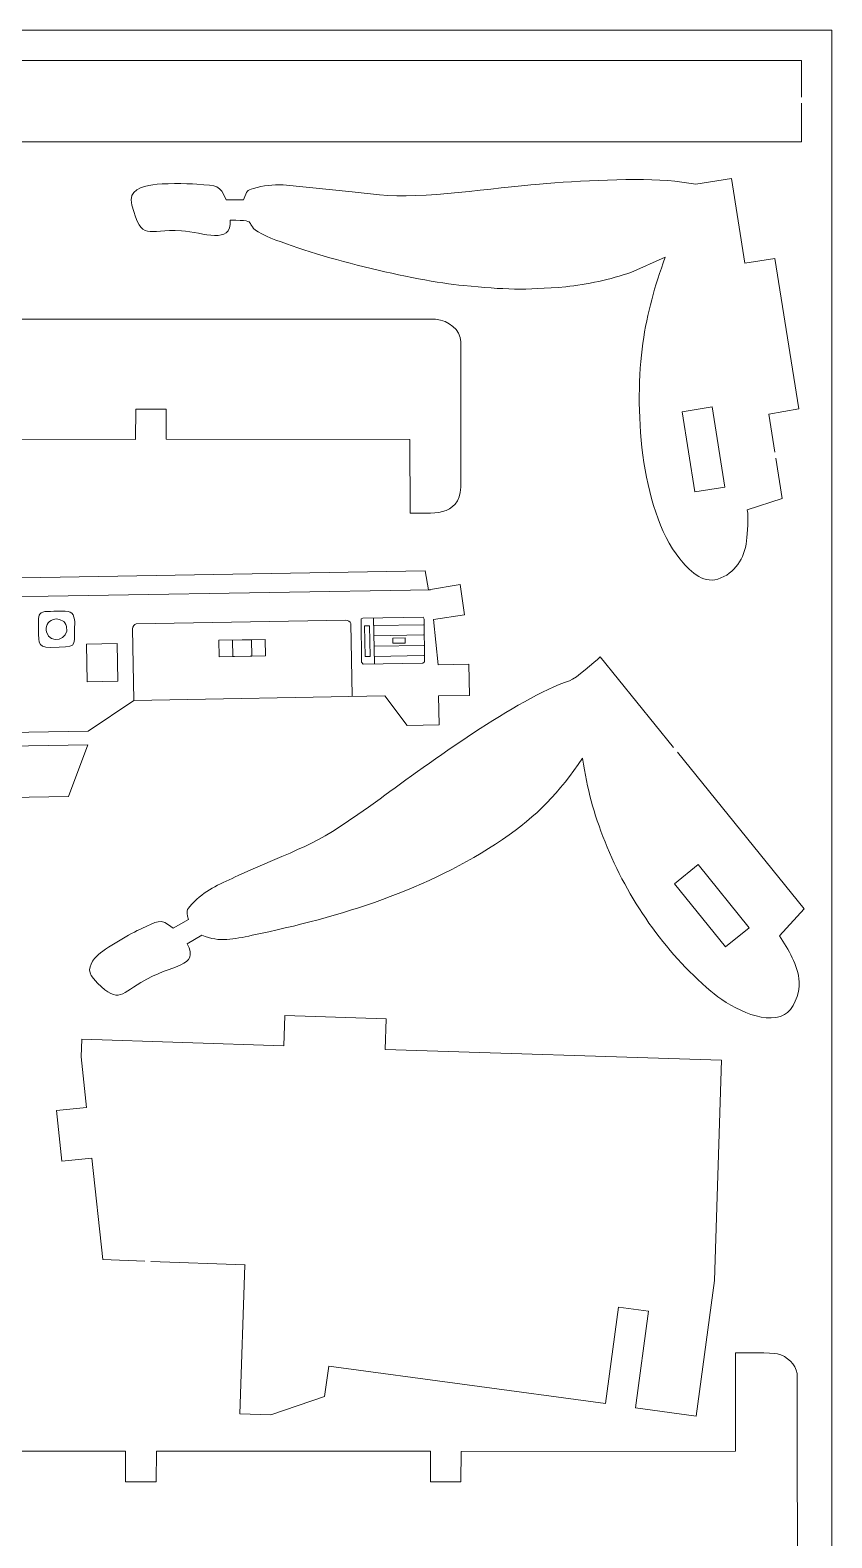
# Model space of a CAD drawing. Header units: centimetres. Extents: x -90 to 56, y -28 to 1.
# Drawn here: x -14.41 to -6.52, y -13.4 to 1.44 of the extents above; entities that cross this region are included whole.
import ezdxf

# ---------------------------------------------------------------- set-up
doc = ezdxf.new("R2010")
doc.units = ezdxf.units.CM
doc.header["$MEASUREMENT"] = 0
doc.layers.add('Camada 1', color=7, linetype='Continuous')

msp = doc.modelspace()

# ---------------------------------------------------------------- linework, layer by layer
at = {"layer": 'Camada 1', "color": 1, "lineweight": 0}
msp.add_lwpolyline([(-27.52102, -28.26382), (-6.52102, -28.26382), (-6.52102, 1.43618), (-27.52102, 1.43618), (-27.52102, -28.26382)], close=True, dxfattribs=at)
at = {"layer": 'Camada 1', "color": 3, "lineweight": 9}
for points, knots in [([(-6.82079, 0.77589), (-6.82079, 0.77589), (-6.82079, 1.13621), (-6.82079, 1.13621), (-6.82079, 1.13621), (-6.82079, 1.13621), (-14.62125, 1.13621), (-14.62125, 1.13621), (-14.62125, 1.13621), (-14.62125, 1.13621), (-14.62125, 0.33615), (-14.62125, 0.33615), (-14.62125, 0.33615), (-14.62125, 0.33615), (-6.82079, 0.33615), (-6.82079, 0.33615), (-6.82079, 0.33615), (-6.82079, 0.33615), (-6.82079, 0.71707), (-6.82079, 0.71707)], [0, 0, 0, 0, 0.16666667, 0.16666667, 0.16666667, 0.16666667, 0.33333333, 0.33333333, 0.33333333, 0.33333333, 0.5, 0.5, 0.5, 0.5, 0.66666667, 0.66666667, 0.66666667, 0.66666667, 1, 1, 1, 1]), ([(-7.08212, -2.71852), (-7.08212, -2.71852), (-7.14177, -2.34192), (-7.14177, -2.34192), (-7.14177, -2.34192), (-7.14177, -2.34192), (-6.8459, -2.29208), (-6.8459, -2.29208), (-6.8459, -2.29208), (-6.8459, -2.29208), (-7.08057, -0.81046), (-7.08057, -0.81046), (-7.08057, -0.81046), (-7.08057, -0.81046), (-7.37689, -0.85739), (-7.37689, -0.85739), (-7.37689, -0.85739), (-7.37689, -0.85739), (-7.50895, -0.02362), (-7.50895, -0.02362), (-7.50895, -0.02362), (-7.50895, -0.02362), (-7.86047, -0.07929), (-7.86047, -0.07929), (-7.86047, -0.07929), (-7.86047, -0.07929), (-8.06477, -0.04911), (-8.06477, -0.04911), (-8.06477, -0.04911), (-8.43251, -0.01491), (-9.02086, -0.04656), (-9.39725, -0.07849), (-9.39725, -0.07849), (-9.84477, -0.11645), (-10.5567, -0.22855), (-10.97068, -0.18475), (-10.97068, -0.18475), (-10.97068, -0.18475), (-11.24028, -0.15598), (-11.24028, -0.15598), (-11.24028, -0.15598), (-11.24028, -0.15598), (-11.92154, -0.08521), (-11.92154, -0.08521), (-11.92154, -0.08521), (-12.02116, -0.08446), (-12.11771, -0.09169), (-12.21344, -0.1225), (-12.21344, -0.1225), (-12.28321, -0.14495), (-12.26775, -0.13412), (-12.31201, -0.23341), (-12.31201, -0.23341), (-12.31201, -0.23341), (-12.48175, -0.23349), (-12.48175, -0.23349), (-12.48175, -0.23349), (-12.54827, -0.08589), (-12.55926, -0.09567), (-12.77113, -0.07981), (-12.77113, -0.07981), (-12.86904, -0.07248), (-13.10929, -0.07082), (-13.20204, -0.08551), (-13.20204, -0.08551), (-13.30613, -0.10199), (-13.44967, -0.13484), (-13.40868, -0.285), (-13.40868, -0.285), (-13.30699, -0.65757), (-13.26493, -0.51579), (-12.92184, -0.53846), (-12.92184, -0.53846), (-12.70126, -0.55303), (-12.42944, -0.68106), (-12.44082, -0.43548), (-12.44082, -0.43548), (-12.11187, -0.43268), (-12.36026, -0.47048), (-12.08568, -0.59067), (-12.08568, -0.59067), (-11.61821, -0.7953), (-10.63438, -1.03067), (-10.14422, -1.0783), (-10.14422, -1.0783), (-9.73946, -1.11655), (-9.55166, -1.12516), (-9.13895, -1.08883), (-9.13895, -1.08883), (-8.93221, -1.06772), (-8.69608, -1.01709), (-8.5, -0.9489), (-8.5, -0.9489), (-8.5, -0.9489), (-8.1603, -0.7998), (-8.1603, -0.7998), (-8.1603, -0.7998), (-8.26436, -1.08715), (-8.33825, -1.34234), (-8.38085, -1.64475), (-8.38085, -1.64475), (-8.46658, -2.25323), (-8.41414, -3.26518), (-8.01789, -3.76718), (-8.01789, -3.76718), (-7.93478, -3.87247), (-7.7932, -4.01506), (-7.64377, -3.96702), (-7.64377, -3.96702), (-7.47198, -3.91178), (-7.38265, -3.76412), (-7.36075, -3.59163), (-7.36075, -3.59163), (-7.35018, -3.50844), (-7.34035, -3.36321), (-7.35295, -3.28366), (-7.35295, -3.28366), (-7.35295, -3.28366), (-7.01017, -3.17279), (-7.01017, -3.17279), (-7.01017, -3.17279), (-7.01017, -3.17279), (-7.07292, -2.77662), (-7.07292, -2.77662)], [0, 0, 0, 0, 0.03125, 0.03125, 0.03125, 0.03125, 0.0625, 0.0625, 0.0625, 0.0625, 0.09375, 0.09375, 0.09375, 0.09375, 0.125, 0.125, 0.125, 0.125, 0.15625, 0.15625, 0.15625, 0.15625, 0.1875, 0.1875, 0.1875, 0.1875, 0.21875, 0.21875, 0.21875, 0.21875, 0.25, 0.25, 0.25, 0.25, 0.28125, 0.28125, 0.28125, 0.28125, 0.3125, 0.3125, 0.3125, 0.3125, 0.34375, 0.34375, 0.34375, 0.34375, 0.375, 0.375, 0.375, 0.375, 0.40625, 0.40625, 0.40625, 0.40625, 0.4375, 0.4375, 0.4375, 0.4375, 0.46875, 0.46875, 0.46875, 0.46875, 0.5, 0.5, 0.5, 0.5, 0.53125, 0.53125, 0.53125, 0.53125, 0.5625, 0.5625, 0.5625, 0.5625, 0.59375, 0.59375, 0.59375, 0.59375, 0.625, 0.625, 0.625, 0.625, 0.65625, 0.65625, 0.65625, 0.65625, 0.6875, 0.6875, 0.6875, 0.6875, 0.71875, 0.71875, 0.71875, 0.71875, 0.75, 0.75, 0.75, 0.75, 0.78125, 0.78125, 0.78125, 0.78125, 0.8125, 0.8125, 0.8125, 0.8125, 0.84375, 0.84375, 0.84375, 0.84375, 0.875, 0.875, 0.875, 0.875, 0.90625, 0.90625, 0.90625, 0.90625, 0.9375, 0.9375, 0.9375, 0.9375, 1, 1, 1, 1]), ([(-13.07093, -2.59064), (-13.07093, -2.59064), (-10.67373, -2.59357), (-10.67373, -2.59357), (-10.67373, -2.59357), (-10.67373, -2.59357), (-10.67079, -3.31714), (-10.67079, -3.31714), (-10.67079, -3.31714), (-10.47014, -3.31714), (-10.18738, -3.3614), (-10.17076, -3.06124), (-10.17076, -3.06124), (-10.17076, -3.06124), (-10.17076, -1.63176), (-10.17076, -1.63176), (-10.17076, -1.63176), (-10.17744, -1.50975), (-10.28927, -1.42304), (-10.42078, -1.4082), (-10.42078, -1.4082), (-10.42078, -1.4082), (-19.01833, -1.4082), (-19.01833, -1.4082), (-19.01833, -1.4082), (-19.16499, -1.41636), (-19.26111, -1.50829), (-19.27129, -1.65822), (-19.27129, -1.65822), (-19.27129, -1.65822), (-19.27129, -3.09655), (-19.27129, -3.09655), (-19.27129, -3.09655), (-19.25709, -3.2119), (-19.15102, -3.31714), (-19.02127, -3.31714), (-19.02127, -3.31714), (-19.02127, -3.31714), (-18.7742, -3.31714), (-18.7742, -3.31714), (-18.7742, -3.31714), (-18.7742, -3.31714), (-18.77126, -2.59357), (-18.77126, -2.59357), (-18.77126, -2.59357), (-18.77126, -2.59357), (-16.37406, -2.59357), (-16.37406, -2.59357), (-16.37406, -2.59357), (-16.37406, -2.59357), (-16.37112, -2.29355), (-16.37112, -2.29355), (-16.37112, -2.29355), (-16.37112, -2.29355), (-16.0711, -2.29355), (-16.0711, -2.29355), (-16.0711, -2.29355), (-16.0711, -2.29355), (-16.0711, -2.59064), (-16.0711, -2.59064), (-16.0711, -2.59064), (-16.0711, -2.59064), (-13.37389, -2.59357), (-13.37389, -2.59357), (-13.37389, -2.59357), (-13.37389, -2.59357), (-13.37095, -2.29355), (-13.37095, -2.29355), (-13.37095, -2.29355), (-13.37095, -2.29355), (-13.07093, -2.29355), (-13.07093, -2.29355), (-13.07093, -2.29355), (-13.07093, -2.29355), (-13.07093, -2.59064), (-13.07093, -2.59064)], [0, 0, 0, 0, 0.05, 0.05, 0.05, 0.05, 0.1, 0.1, 0.1, 0.1, 0.15, 0.15, 0.15, 0.15, 0.2, 0.2, 0.2, 0.2, 0.25, 0.25, 0.25, 0.25, 0.3, 0.3, 0.3, 0.3, 0.35, 0.35, 0.35, 0.35, 0.4, 0.4, 0.4, 0.4, 0.45, 0.45, 0.45, 0.45, 0.5, 0.5, 0.5, 0.5, 0.55, 0.55, 0.55, 0.55, 0.6, 0.6, 0.6, 0.6, 0.65, 0.65, 0.65, 0.65, 0.7, 0.7, 0.7, 0.7, 0.75, 0.75, 0.75, 0.75, 0.8, 0.8, 0.8, 0.8, 0.85, 0.85, 0.85, 0.85, 0.9, 0.9, 0.9, 0.9, 1, 1, 1, 1]), ([(-19.15795, -3.734), (-19.15795, -3.734), (-19.4954, -3.73989), (-19.4954, -3.73989), (-19.4954, -3.73989), (-19.4954, -3.73989), (-19.49011, -4.0428), (-19.49011, -4.0428), (-19.49011, -4.0428), (-19.49011, -4.0428), (-19.95771, -4.05096), (-19.95771, -4.05096), (-19.95771, -4.05096), (-19.95771, -4.05096), (-19.9781, -4.23077), (-19.9781, -4.23077), (-19.9781, -4.23077), (-19.9781, -4.23077), (-20.2788, -4.19483), (-20.2788, -4.19483), (-20.2788, -4.19483), (-20.2788, -4.19483), (-20.31473, -4.49553), (-20.31473, -4.49553), (-20.31473, -4.49553), (-20.31473, -4.49553), (-20.0111, -4.53141), (-20.0111, -4.53141), (-20.0111, -4.53141), (-20.0111, -4.53141), (-20.03565, -4.97899), (-20.03565, -4.97899), (-20.03565, -4.97899), (-20.03565, -4.97899), (-20.3415, -4.98433), (-20.3415, -4.98433), (-20.3415, -4.98433), (-20.3415, -4.98433), (-20.33616, -5.29018), (-20.33616, -5.29018), (-20.33616, -5.29018), (-20.33616, -5.29018), (-20.03031, -5.28485), (-20.03031, -5.28485), (-20.03031, -5.28485), (-20.03031, -5.28485), (-20.02533, -5.57011), (-20.02533, -5.57011), (-20.02533, -5.57011), (-20.02533, -5.57011), (-19.50479, -5.56103), (-19.50479, -5.56103), (-19.50479, -5.56103), (-19.50479, -5.56103), (-19.28621, -5.27479), (-19.28621, -5.27479), (-19.28621, -5.27479), (-19.28621, -5.27479), (-16.9776, -5.2345), (-16.9776, -5.2345), (-16.9776, -5.2345), (-16.9776, -5.2345), (-16.57271, -5.50985), (-16.57271, -5.50985), (-16.57271, -5.50985), (-16.57271, -5.50985), (-13.84062, -5.46216), (-13.84062, -5.46216), (-13.84062, -5.46216), (-13.84062, -5.46216), (-13.38992, -5.16011), (-13.38992, -5.16011), (-13.38992, -5.16011), (-13.38992, -5.16011), (-10.91961, -5.11405), (-10.91961, -5.11405), (-10.91961, -5.11405), (-10.91961, -5.11405), (-10.69974, -5.40733), (-10.69974, -5.40733), (-10.69974, -5.40733), (-10.69974, -5.40733), (-10.38506, -5.40184), (-10.38506, -5.40184), (-10.38506, -5.40184), (-10.38506, -5.40184), (-10.39004, -5.11657), (-10.39004, -5.11657), (-10.39004, -5.11657), (-10.39004, -5.11657), (-10.08713, -5.11129), (-10.08713, -5.11129), (-10.08713, -5.11129), (-10.08713, -5.11129), (-10.09247, -4.80543), (-10.09247, -4.80543), (-10.09247, -4.80543), (-10.09247, -4.80543), (-10.39538, -4.81072), (-10.39538, -4.81072), (-10.39538, -4.81072), (-10.39538, -4.81072), (-10.44142, -4.36437), (-10.44142, -4.36437), (-10.44142, -4.36437), (-10.44142, -4.36437), (-10.13627, -4.31786), (-10.13627, -4.31786), (-10.13627, -4.31786), (-10.13627, -4.31786), (-10.17975, -4.01855), (-10.17975, -4.01855), (-10.17975, -4.01855), (-10.17975, -4.01855), (-10.4906, -4.07399), (-10.4906, -4.07399), (-10.4906, -4.07399), (-10.4906, -4.07399), (-10.52331, -3.88629), (-10.52331, -3.88629), (-10.52331, -3.88629), (-10.52331, -3.88629), (-16.01102, -3.98207), (-16.01102, -3.98207), (-16.01102, -3.98207), (-16.01102, -3.98207), (-16.01775, -3.59681), (-16.01775, -3.59681), (-16.01775, -3.59681), (-16.01775, -3.59681), (-15.7119, -3.59148), (-15.7119, -3.59148), (-15.7119, -3.59148), (-15.7119, -3.59148), (-15.71523, -3.40032), (-15.71523, -3.40032), (-15.71523, -3.40032), (-15.71523, -3.40032), (-16.02109, -3.40566), (-16.02109, -3.40566), (-16.02109, -3.40566), (-16.02109, -3.40566), (-16.02442, -3.2145), (-16.02442, -3.2145), (-16.02442, -3.2145), (-16.02442, -3.2145), (-18.14775, -3.25156), (-18.14775, -3.25156), (-18.14775, -3.25156), (-18.14775, -3.25156), (-18.14441, -3.44272), (-18.14441, -3.44272), (-18.14441, -3.44272), (-18.14441, -3.44272), (-18.44733, -3.44801), (-18.44733, -3.44801), (-18.44733, -3.44801), (-18.44733, -3.44801), (-18.44399, -3.63916), (-18.44399, -3.63916), (-18.44399, -3.63916), (-18.44399, -3.63916), (-18.14108, -3.63388), (-18.14108, -3.63388), (-18.14108, -3.63388), (-18.14108, -3.63388), (-18.13435, -4.01914), (-18.13435, -4.01914), (-18.13435, -4.01914), (-18.13435, -4.01914), (-18.88134, -4.03218), (-18.88134, -4.03218), (-18.88134, -4.03218), (-18.88134, -4.03218), (-18.88663, -3.72927), (-18.88663, -3.72927), (-18.88663, -3.72927), (-18.88663, -3.72927), (-19.09913, -3.73297), (-19.09913, -3.73297)], [0, 0, 0, 0, 0.02173913, 0.02173913, 0.02173913, 0.02173913, 0.04347826, 0.04347826, 0.04347826, 0.04347826, 0.06521739, 0.06521739, 0.06521739, 0.06521739, 0.08695652, 0.08695652, 0.08695652, 0.08695652, 0.10869565, 0.10869565, 0.10869565, 0.10869565, 0.13043478, 0.13043478, 0.13043478, 0.13043478, 0.15217391, 0.15217391, 0.15217391, 0.15217391, 0.17391304, 0.17391304, 0.17391304, 0.17391304, 0.19565217, 0.19565217, 0.19565217, 0.19565217, 0.2173913, 0.2173913, 0.2173913, 0.2173913, 0.23913043, 0.23913043, 0.23913043, 0.23913043, 0.26086957, 0.26086957, 0.26086957, 0.26086957, 0.2826087, 0.2826087, 0.2826087, 0.2826087, 0.30434783, 0.30434783, 0.30434783, 0.30434783, 0.32608696, 0.32608696, 0.32608696, 0.32608696, 0.34782609, 0.34782609, 0.34782609, 0.34782609, 0.36956522, 0.36956522, 0.36956522, 0.36956522, 0.39130435, 0.39130435, 0.39130435, 0.39130435, 0.41304348, 0.41304348, 0.41304348, 0.41304348, 0.43478261, 0.43478261, 0.43478261, 0.43478261, 0.45652174, 0.45652174, 0.45652174, 0.45652174, 0.47826087, 0.47826087, 0.47826087, 0.47826087, 0.5, 0.5, 0.5, 0.5, 0.52173913, 0.52173913, 0.52173913, 0.52173913, 0.54347826, 0.54347826, 0.54347826, 0.54347826, 0.56521739, 0.56521739, 0.56521739, 0.56521739, 0.58695652, 0.58695652, 0.58695652, 0.58695652, 0.60869565, 0.60869565, 0.60869565, 0.60869565, 0.63043478, 0.63043478, 0.63043478, 0.63043478, 0.65217391, 0.65217391, 0.65217391, 0.65217391, 0.67391304, 0.67391304, 0.67391304, 0.67391304, 0.69565217, 0.69565217, 0.69565217, 0.69565217, 0.7173913, 0.7173913, 0.7173913, 0.7173913, 0.73913043, 0.73913043, 0.73913043, 0.73913043, 0.76086957, 0.76086957, 0.76086957, 0.76086957, 0.7826087, 0.7826087, 0.7826087, 0.7826087, 0.80434783, 0.80434783, 0.80434783, 0.80434783, 0.82608696, 0.82608696, 0.82608696, 0.82608696, 0.84782609, 0.84782609, 0.84782609, 0.84782609, 0.86956522, 0.86956522, 0.86956522, 0.86956522, 0.89130435, 0.89130435, 0.89130435, 0.89130435, 0.91304348, 0.91304348, 0.91304348, 0.91304348, 0.93478261, 0.93478261, 0.93478261, 0.93478261, 0.95652174, 0.95652174, 0.95652174, 0.95652174, 1, 1, 1, 1]), ([(-8.07778, -5.62456), (-8.07778, -5.62456), (-8.79979, -4.73295), (-8.79979, -4.73295), (-8.79979, -4.73295), (-8.86369, -4.7847), (-9.0337, -4.94321), (-9.1025, -4.96673), (-9.1025, -4.96673), (-9.62758, -5.14627), (-10.47311, -5.76743), (-10.96662, -6.12805), (-10.96662, -6.12805), (-11.61897, -6.60473), (-11.64519, -6.56288), (-12.36366, -6.88467), (-12.36366, -6.88467), (-12.52561, -6.96006), (-12.66933, -7.01652), (-12.79211, -7.14078), (-12.79211, -7.14078), (-12.87205, -7.22166), (-12.87616, -7.21124), (-12.85261, -7.31845), (-12.85261, -7.31845), (-12.85261, -7.31845), (-13.0037, -7.40296), (-13.0037, -7.40296), (-13.0037, -7.40296), (-13.13113, -7.29006), (-13.16319, -7.3431), (-13.31146, -7.40616), (-13.31146, -7.40616), (-13.41031, -7.4482), (-13.67913, -7.60128), (-13.75406, -7.67752), (-13.75406, -7.67752), (-13.81765, -7.74221), (-13.85739, -7.82183), (-13.78767, -7.89776), (-13.78767, -7.89776), (-13.55042, -8.15614), (-13.5296, -8.06233), (-13.32118, -7.93633), (-13.32118, -7.93633), (-13.00608, -7.74584), (-12.74057, -7.79261), (-12.86499, -7.55556), (-12.86499, -7.55556), (-12.86499, -7.55556), (-12.72032, -7.47247), (-12.72032, -7.47247), (-12.72032, -7.47247), (-12.53882, -7.5456), (-12.41395, -7.51141), (-12.22466, -7.47229), (-12.22466, -7.47229), (-11.35565, -7.29264), (-10.49828, -7.02826), (-9.76023, -6.52881), (-9.76023, -6.52881), (-9.41715, -6.29664), (-9.20367, -6.0649), (-8.97578, -5.73082), (-8.97578, -5.73082), (-8.92368, -6.04129), (-8.86895, -6.26107), (-8.75269, -6.55315), (-8.75269, -6.55315), (-8.52677, -7.12076), (-8.17222, -7.62569), (-7.71313, -8.02385), (-7.71313, -8.02385), (-7.54725, -8.16043), (-7.19912, -8.36559), (-6.98643, -8.25289), (-6.98643, -8.25289), (-6.90557, -8.21004), (-6.83293, -8.05168), (-6.8418, -7.93139), (-6.8418, -7.93139), (-6.8544, -7.76062), (-6.94834, -7.61706), (-7.03467, -7.47822), (-7.03467, -7.47822), (-7.03467, -7.47822), (-6.79324, -7.21082), (-6.79324, -7.21082), (-6.79324, -7.21082), (-6.79324, -7.21082), (-8.04075, -5.67027), (-8.04075, -5.67027)], [0, 0, 0, 0, 0.04166667, 0.04166667, 0.04166667, 0.04166667, 0.08333333, 0.08333333, 0.08333333, 0.08333333, 0.125, 0.125, 0.125, 0.125, 0.16666667, 0.16666667, 0.16666667, 0.16666667, 0.20833333, 0.20833333, 0.20833333, 0.20833333, 0.25, 0.25, 0.25, 0.25, 0.29166667, 0.29166667, 0.29166667, 0.29166667, 0.33333333, 0.33333333, 0.33333333, 0.33333333, 0.375, 0.375, 0.375, 0.375, 0.41666667, 0.41666667, 0.41666667, 0.41666667, 0.45833333, 0.45833333, 0.45833333, 0.45833333, 0.5, 0.5, 0.5, 0.5, 0.54166667, 0.54166667, 0.54166667, 0.54166667, 0.58333333, 0.58333333, 0.58333333, 0.58333333, 0.625, 0.625, 0.625, 0.625, 0.66666667, 0.66666667, 0.66666667, 0.66666667, 0.70833333, 0.70833333, 0.70833333, 0.70833333, 0.75, 0.75, 0.75, 0.75, 0.79166667, 0.79166667, 0.79166667, 0.79166667, 0.83333333, 0.83333333, 0.83333333, 0.83333333, 0.875, 0.875, 0.875, 0.875, 0.91666667, 0.91666667, 0.91666667, 0.91666667, 1, 1, 1, 1]), ([(-13.8412, -5.59709), (-13.8412, -5.59709), (-16.57036, -5.64473), (-16.57036, -5.64473), (-16.57036, -5.64473), (-16.57036, -5.64473), (-16.36155, -6.14707), (-16.36155, -6.14707), (-16.36155, -6.14707), (-16.36155, -6.14707), (-14.03236, -6.10641), (-14.03236, -6.10641), (-14.03236, -6.10641), (-14.03236, -6.10641), (-13.8412, -5.59709), (-13.8412, -5.59709)], [0, 0, 0, 0, 0.2, 0.2, 0.2, 0.2, 0.4, 0.4, 0.4, 0.4, 0.6, 0.6, 0.6, 0.6, 1, 1, 1, 1]), ([(-13.22135, -10.68189), (-13.22135, -10.68189), (-12.29361, -10.71623), (-12.29361, -10.71623), (-12.29361, -10.71623), (-12.29361, -10.71623), (-12.29665, -10.71906), (-12.29665, -10.71906), (-12.29665, -10.71906), (-12.29665, -10.71906), (-12.34777, -12.18296), (-12.34777, -12.18296), (-12.34777, -12.18296), (-12.34777, -12.18296), (-12.04206, -12.19363), (-12.04206, -12.19363), (-12.04206, -12.19363), (-12.04206, -12.19363), (-11.51184, -12.01202), (-11.51184, -12.01202), (-11.51184, -12.01202), (-11.51184, -12.01202), (-11.47197, -11.71321), (-11.47197, -11.71321), (-11.47197, -11.71321), (-11.47197, -11.71321), (-8.74772, -12.08205), (-8.74772, -12.08205), (-8.74772, -12.08205), (-8.74772, -12.08205), (-8.62041, -11.13292), (-8.62041, -11.13292), (-8.62041, -11.13292), (-8.62041, -11.13292), (-8.32454, -11.17267), (-8.32454, -11.17267), (-8.32454, -11.17267), (-8.32454, -11.17267), (-8.45197, -12.12476), (-8.45197, -12.12476), (-8.45197, -12.12476), (-8.45197, -12.12476), (-7.85729, -12.20438), (-7.85729, -12.20438), (-7.85729, -12.20438), (-7.85729, -12.20438), (-7.67526, -10.86866), (-7.67526, -10.86866), (-7.67526, -10.86866), (-7.67526, -10.86866), (-7.60547, -8.70201), (-7.60547, -8.70201), (-7.60547, -8.70201), (-7.60547, -8.70201), (-10.91572, -8.59525), (-10.91572, -8.59525), (-10.91572, -8.59525), (-10.91572, -8.59525), (-10.90525, -8.29541), (-10.90525, -8.29541), (-10.90525, -8.29541), (-10.90525, -8.29541), (-11.90471, -8.26051), (-11.90471, -8.26051), (-11.90471, -8.26051), (-11.90471, -8.26051), (-11.91518, -8.56034), (-11.91518, -8.56034), (-11.91518, -8.56034), (-11.91518, -8.56034), (-13.90242, -8.49389), (-13.90242, -8.49389), (-13.90242, -8.49389), (-13.90242, -8.49389), (-13.90847, -8.66733), (-13.90847, -8.66733), (-13.90847, -8.66733), (-13.90847, -8.66733), (-13.85528, -9.16657), (-13.85528, -9.16657), (-13.85528, -9.16657), (-13.85528, -9.16657), (-14.15067, -9.19746), (-14.15067, -9.19746), (-14.15067, -9.19746), (-14.15067, -9.19746), (-14.09748, -9.69671), (-14.09748, -9.69671), (-14.09748, -9.69671), (-14.09748, -9.69671), (-13.80208, -9.66582), (-13.80208, -9.66582), (-13.80208, -9.66582), (-13.80208, -9.66582), (-13.69568, -10.66432), (-13.69568, -10.66432), (-13.69568, -10.66432), (-13.69568, -10.66432), (-13.28014, -10.6797), (-13.28014, -10.6797)], [0, 0, 0, 0, 0.03846154, 0.03846154, 0.03846154, 0.03846154, 0.07692308, 0.07692308, 0.07692308, 0.07692308, 0.11538462, 0.11538462, 0.11538462, 0.11538462, 0.15384615, 0.15384615, 0.15384615, 0.15384615, 0.19230769, 0.19230769, 0.19230769, 0.19230769, 0.23076923, 0.23076923, 0.23076923, 0.23076923, 0.26923077, 0.26923077, 0.26923077, 0.26923077, 0.30769231, 0.30769231, 0.30769231, 0.30769231, 0.34615385, 0.34615385, 0.34615385, 0.34615385, 0.38461538, 0.38461538, 0.38461538, 0.38461538, 0.42307692, 0.42307692, 0.42307692, 0.42307692, 0.46153846, 0.46153846, 0.46153846, 0.46153846, 0.5, 0.5, 0.5, 0.5, 0.53846154, 0.53846154, 0.53846154, 0.53846154, 0.57692308, 0.57692308, 0.57692308, 0.57692308, 0.61538462, 0.61538462, 0.61538462, 0.61538462, 0.65384615, 0.65384615, 0.65384615, 0.65384615, 0.69230769, 0.69230769, 0.69230769, 0.69230769, 0.73076923, 0.73076923, 0.73076923, 0.73076923, 0.76923077, 0.76923077, 0.76923077, 0.76923077, 0.80769231, 0.80769231, 0.80769231, 0.80769231, 0.84615385, 0.84615385, 0.84615385, 0.84615385, 0.88461538, 0.88461538, 0.88461538, 0.88461538, 0.92307692, 0.92307692, 0.92307692, 0.92307692, 1, 1, 1, 1]), ([(-14.96133, -12.55081), (-14.96133, -12.55081), (-13.47112, -12.55081), (-13.47112, -12.55081), (-13.47112, -12.55081), (-13.47112, -12.55081), (-13.47112, -12.85083), (-13.47112, -12.85083), (-13.47112, -12.85083), (-13.47112, -12.85083), (-13.1711, -12.85083), (-13.1711, -12.85083), (-13.1711, -12.85083), (-13.1711, -12.85083), (-13.16816, -12.55081), (-13.16816, -12.55081), (-13.16816, -12.55081), (-13.16816, -12.55081), (-10.47094, -12.55081), (-10.47094, -12.55081), (-10.47094, -12.55081), (-10.47094, -12.55081), (-10.47094, -12.85083), (-10.47094, -12.85083), (-10.47094, -12.85083), (-10.47094, -12.85083), (-10.17092, -12.85083), (-10.17092, -12.85083), (-10.17092, -12.85083), (-10.17092, -12.85083), (-10.16798, -12.55376), (-10.16798, -12.55376), (-10.16798, -12.55376), (-10.16798, -12.55376), (-7.46783, -12.55081), (-7.46783, -12.55081), (-7.46783, -12.55081), (-7.46783, -12.55081), (-7.46783, -11.58312), (-7.46783, -11.58312), (-7.46783, -11.58312), (-7.38892, -11.58372), (-7.11327, -11.57841), (-7.05603, -11.59194), (-7.05603, -11.59194), (-6.96214, -11.61411), (-6.8764, -11.69677), (-6.86191, -11.78606), (-6.86191, -11.78606), (-6.86191, -11.78606), (-6.85896, -14.32151), (-6.85896, -14.32151), (-6.85896, -14.32151), (-6.86582, -14.44821), (-6.9876, -14.53682), (-7.10898, -14.54505), (-7.10898, -14.54505), (-7.10898, -14.54505), (-16.52423, -14.54505), (-16.52423, -14.54505), (-16.52423, -14.54505), (-16.66665, -14.53859), (-16.7799, -14.44099), (-16.78013, -14.28915), (-16.78013, -14.28915), (-16.78013, -14.28915), (-16.78307, -12.2361), (-16.78307, -12.2361), (-16.78307, -12.2361), (-16.78307, -12.2361), (-16.77719, -11.83607), (-16.77719, -11.83607), (-16.77719, -11.83607), (-16.77312, -11.80297), (-16.78933, -11.77071), (-16.73307, -11.69194), (-16.73307, -11.69194), (-16.68511, -11.62481), (-16.61237, -11.58766), (-16.53012, -11.58312), (-16.53012, -11.58312), (-16.53012, -11.58312), (-16.17127, -11.58312), (-16.17127, -11.58312), (-16.17127, -11.58312), (-16.17127, -11.58312), (-16.17127, -12.55081), (-16.17127, -12.55081), (-16.17127, -12.55081), (-16.17127, -12.55081), (-14.96133, -12.55081), (-14.96133, -12.55081)], [0, 0, 0, 0, 0.04166667, 0.04166667, 0.04166667, 0.04166667, 0.08333333, 0.08333333, 0.08333333, 0.08333333, 0.125, 0.125, 0.125, 0.125, 0.16666667, 0.16666667, 0.16666667, 0.16666667, 0.20833333, 0.20833333, 0.20833333, 0.20833333, 0.25, 0.25, 0.25, 0.25, 0.29166667, 0.29166667, 0.29166667, 0.29166667, 0.33333333, 0.33333333, 0.33333333, 0.33333333, 0.375, 0.375, 0.375, 0.375, 0.41666667, 0.41666667, 0.41666667, 0.41666667, 0.45833333, 0.45833333, 0.45833333, 0.45833333, 0.5, 0.5, 0.5, 0.5, 0.54166667, 0.54166667, 0.54166667, 0.54166667, 0.58333333, 0.58333333, 0.58333333, 0.58333333, 0.625, 0.625, 0.625, 0.625, 0.66666667, 0.66666667, 0.66666667, 0.66666667, 0.70833333, 0.70833333, 0.70833333, 0.70833333, 0.75, 0.75, 0.75, 0.75, 0.79166667, 0.79166667, 0.79166667, 0.79166667, 0.83333333, 0.83333333, 0.83333333, 0.83333333, 0.875, 0.875, 0.875, 0.875, 0.91666667, 0.91666667, 0.91666667, 0.91666667, 1, 1, 1, 1])]:
    msp.add_open_spline(points, degree=3, knots=knots, dxfattribs=at)
at = {"layer": 'Camada 1', "lineweight": 9}
for points in [[(-7.57264, -3.06235), (-7.57264, -3.06235), (-7.69779, -2.27215), (-7.69779, -2.27215), (-7.69779, -2.27215), (-7.69779, -2.27215), (-7.99411, -2.31908), (-7.99411, -2.31908), (-7.99411, -2.31908), (-7.99411, -2.31908), (-7.86896, -3.10928), (-7.86896, -3.10928), (-7.86896, -3.10928), (-7.86896, -3.10928), (-7.57264, -3.06235), (-7.57264, -3.06235)], [(-13.84909, -4.97691), (-13.84909, -4.97691), (-13.85556, -4.60636), (-13.85556, -4.60636), (-13.85556, -4.60636), (-13.85556, -4.60636), (-13.55264, -4.60107), (-13.55264, -4.60107), (-13.55264, -4.60107), (-13.55264, -4.60107), (-13.54618, -4.97162), (-13.54618, -4.97162), (-13.54618, -4.97162), (-13.54618, -4.97162), (-13.84909, -4.97691), (-13.84909, -4.97691)], [(-7.33373, -7.39869), (-7.33373, -7.39869), (-7.83722, -6.77693), (-7.83722, -6.77693), (-7.83722, -6.77693), (-7.83722, -6.77693), (-8.07038, -6.96574), (-8.07038, -6.96574), (-8.07038, -6.96574), (-8.07038, -6.96574), (-7.56689, -7.5875), (-7.56689, -7.5875), (-7.56689, -7.5875), (-7.56689, -7.5875), (-7.33373, -7.39869), (-7.33373, -7.39869)]]:
    msp.add_open_spline(points, degree=3, knots=[0, 0, 0, 0, 0.2, 0.2, 0.2, 0.2, 0.4, 0.4, 0.4, 0.4, 0.6, 0.6, 0.6, 0.6, 1, 1, 1, 1], dxfattribs=at)
at = {"layer": 'Camada 1', "color": 1, "lineweight": 9}
for points in [[(-19.9781, -4.23077), (-19.9781, -4.23077), (-10.47003, -4.07363), (-10.47003, -4.07363)], [(-11.03006, -4.34817), (-11.03006, -4.34817), (-11.0221, -4.80401), (-11.0221, -4.80401)], [(-11.02872, -4.42463), (-11.02872, -4.42463), (-10.54053, -4.41611), (-10.54053, -4.41611)], [(-11.02698, -4.52462), (-11.02698, -4.52462), (-10.53879, -4.5161), (-10.53879, -4.5161)], [(-11.02518, -4.62755), (-11.02518, -4.62755), (-10.53699, -4.61903), (-10.53699, -4.61903)], [(-11.02344, -4.72755), (-11.02344, -4.72755), (-10.53525, -4.71902), (-10.53525, -4.71902)]]:
    msp.add_open_spline(points, degree=3, dxfattribs=at)
for points, knots in [([(-14.21095, -4.63904), (-14.35179, -4.64149), (-14.32376, -4.58013), (-14.32701, -4.39395), (-14.32701, -4.39395), (-14.32801, -4.33663), (-14.33156, -4.29777), (-14.26415, -4.28695), (-14.26415, -4.28695), (-14.21682, -4.28612), (-14.05579, -4.27483), (-14.01697, -4.29146), (-14.01697, -4.29146), (-13.96228, -4.31489), (-13.97155, -4.40617), (-13.97292, -4.45543), (-13.97292, -4.45543), (-13.97813, -4.64235), (-13.94056, -4.63432), (-14.21095, -4.63904)], [0, 0, 0, 0, 0.16666667, 0.16666667, 0.16666667, 0.16666667, 0.33333333, 0.33333333, 0.33333333, 0.33333333, 0.5, 0.5, 0.5, 0.5, 0.66666667, 0.66666667, 0.66666667, 0.66666667, 1, 1, 1, 1]), ([(-14.24891, -4.48672), (-14.26116, -4.44046), (-14.23847, -4.38011), (-14.18337, -4.36496), (-14.18337, -4.36496), (-14.18337, -4.36496), (-14.15112, -4.35852), (-14.15112, -4.35852), (-14.15112, -4.35852), (-14.11087, -4.36584), (-14.06808, -4.37371), (-14.05272, -4.43329), (-14.05272, -4.43329), (-14.01872, -4.56525), (-14.21473, -4.61572), (-14.24891, -4.48672)], [0, 0, 0, 0, 0.2, 0.2, 0.2, 0.2, 0.4, 0.4, 0.4, 0.4, 0.6, 0.6, 0.6, 0.6, 1, 1, 1, 1]), ([(-11.24017, -5.11964), (-11.24017, -5.11964), (-11.25563, -4.40211), (-11.25563, -4.40211), (-11.25563, -4.40211), (-11.26187, -4.38402), (-11.27979, -4.37018), (-11.30325, -4.37058), (-11.30325, -4.37058), (-11.30325, -4.37058), (-13.36777, -4.40662), (-13.36777, -4.40662), (-13.36777, -4.40662), (-13.38507, -4.41174), (-13.40059, -4.43268), (-13.40219, -4.45724), (-13.40219, -4.45724), (-13.40219, -4.45724), (-13.38997, -5.15717), (-13.38997, -5.15717)], [0, 0, 0, 0, 0.16666667, 0.16666667, 0.16666667, 0.16666667, 0.33333333, 0.33333333, 0.33333333, 0.33333333, 0.5, 0.5, 0.5, 0.5, 0.66666667, 0.66666667, 0.66666667, 0.66666667, 1, 1, 1, 1]), ([(-11.14892, -4.78563), (-11.14892, -4.78563), (-11.15342, -4.35915), (-11.15342, -4.35915), (-11.15342, -4.35915), (-11.15342, -4.35915), (-11.13592, -4.35002), (-11.13592, -4.35002), (-11.13592, -4.35002), (-11.13592, -4.35002), (-10.54182, -4.34259), (-10.54182, -4.34259), (-10.54182, -4.34259), (-10.54182, -4.34259), (-10.53267, -4.36008), (-10.53267, -4.36008), (-10.53267, -4.36008), (-10.53267, -4.36008), (-10.52828, -4.78068), (-10.52828, -4.78068), (-10.52828, -4.78068), (-10.52828, -4.78068), (-10.54566, -4.79569), (-10.54566, -4.79569), (-10.54566, -4.79569), (-10.54566, -4.79569), (-11.13391, -4.80302), (-11.13391, -4.80302), (-11.13391, -4.80302), (-11.13391, -4.80302), (-11.14892, -4.78563), (-11.14892, -4.78563)], [0, 0, 0, 0, 0.11111111, 0.11111111, 0.11111111, 0.11111111, 0.22222222, 0.22222222, 0.22222222, 0.22222222, 0.33333333, 0.33333333, 0.33333333, 0.33333333, 0.44444444, 0.44444444, 0.44444444, 0.44444444, 0.55555556, 0.55555556, 0.55555556, 0.55555556, 0.66666667, 0.66666667, 0.66666667, 0.66666667, 0.77777778, 0.77777778, 0.77777778, 0.77777778, 1, 1, 1, 1]), ([(-11.0699, -4.42535), (-11.0699, -4.42535), (-11.11989, -4.42622), (-11.11989, -4.42622), (-11.11989, -4.42622), (-11.11989, -4.42622), (-11.1146, -4.72914), (-11.1146, -4.72914), (-11.1146, -4.72914), (-11.1146, -4.72914), (-11.06461, -4.72826), (-11.06461, -4.72826), (-11.06461, -4.72826), (-11.06461, -4.72826), (-11.0699, -4.42535), (-11.0699, -4.42535)], [0, 0, 0, 0, 0.2, 0.2, 0.2, 0.2, 0.4, 0.4, 0.4, 0.4, 0.6, 0.6, 0.6, 0.6, 1, 1, 1, 1]), ([(-12.09716, -4.56095), (-12.09716, -4.56095), (-12.55299, -4.56891), (-12.55299, -4.56891), (-12.55299, -4.56891), (-12.55299, -4.56891), (-12.55017, -4.73066), (-12.55017, -4.73066), (-12.55017, -4.73066), (-12.55017, -4.73066), (-12.09433, -4.7227), (-12.09433, -4.7227), (-12.09433, -4.7227), (-12.09433, -4.7227), (-12.09716, -4.56095), (-12.09716, -4.56095)], [0, 0, 0, 0, 0.2, 0.2, 0.2, 0.2, 0.4, 0.4, 0.4, 0.4, 0.6, 0.6, 0.6, 0.6, 1, 1, 1, 1]), ([(-12.23244, -4.56331), (-12.23244, -4.56331), (-12.41771, -4.56655), (-12.41771, -4.56655), (-12.41771, -4.56655), (-12.41771, -4.56655), (-12.41489, -4.72829), (-12.41489, -4.72829), (-12.41489, -4.72829), (-12.41489, -4.72829), (-12.22962, -4.72506), (-12.22962, -4.72506), (-12.22962, -4.72506), (-12.22962, -4.72506), (-12.23244, -4.56331), (-12.23244, -4.56331)], [0, 0, 0, 0, 0.2, 0.2, 0.2, 0.2, 0.4, 0.4, 0.4, 0.4, 0.6, 0.6, 0.6, 0.6, 1, 1, 1, 1]), ([(-10.72066, -4.54575), (-10.72066, -4.54575), (-10.84124, -4.54786), (-10.84124, -4.54786), (-10.84124, -4.54786), (-10.84124, -4.54786), (-10.84037, -4.59785), (-10.84037, -4.59785), (-10.84037, -4.59785), (-10.84037, -4.59785), (-10.71979, -4.59575), (-10.71979, -4.59575), (-10.71979, -4.59575), (-10.71979, -4.59575), (-10.72066, -4.54575), (-10.72066, -4.54575)], [0, 0, 0, 0, 0.2, 0.2, 0.2, 0.2, 0.4, 0.4, 0.4, 0.4, 0.6, 0.6, 0.6, 0.6, 1, 1, 1, 1])]:
    msp.add_open_spline(points, degree=3, knots=knots, dxfattribs=at)

doc.saveas('drawing.dxf')
